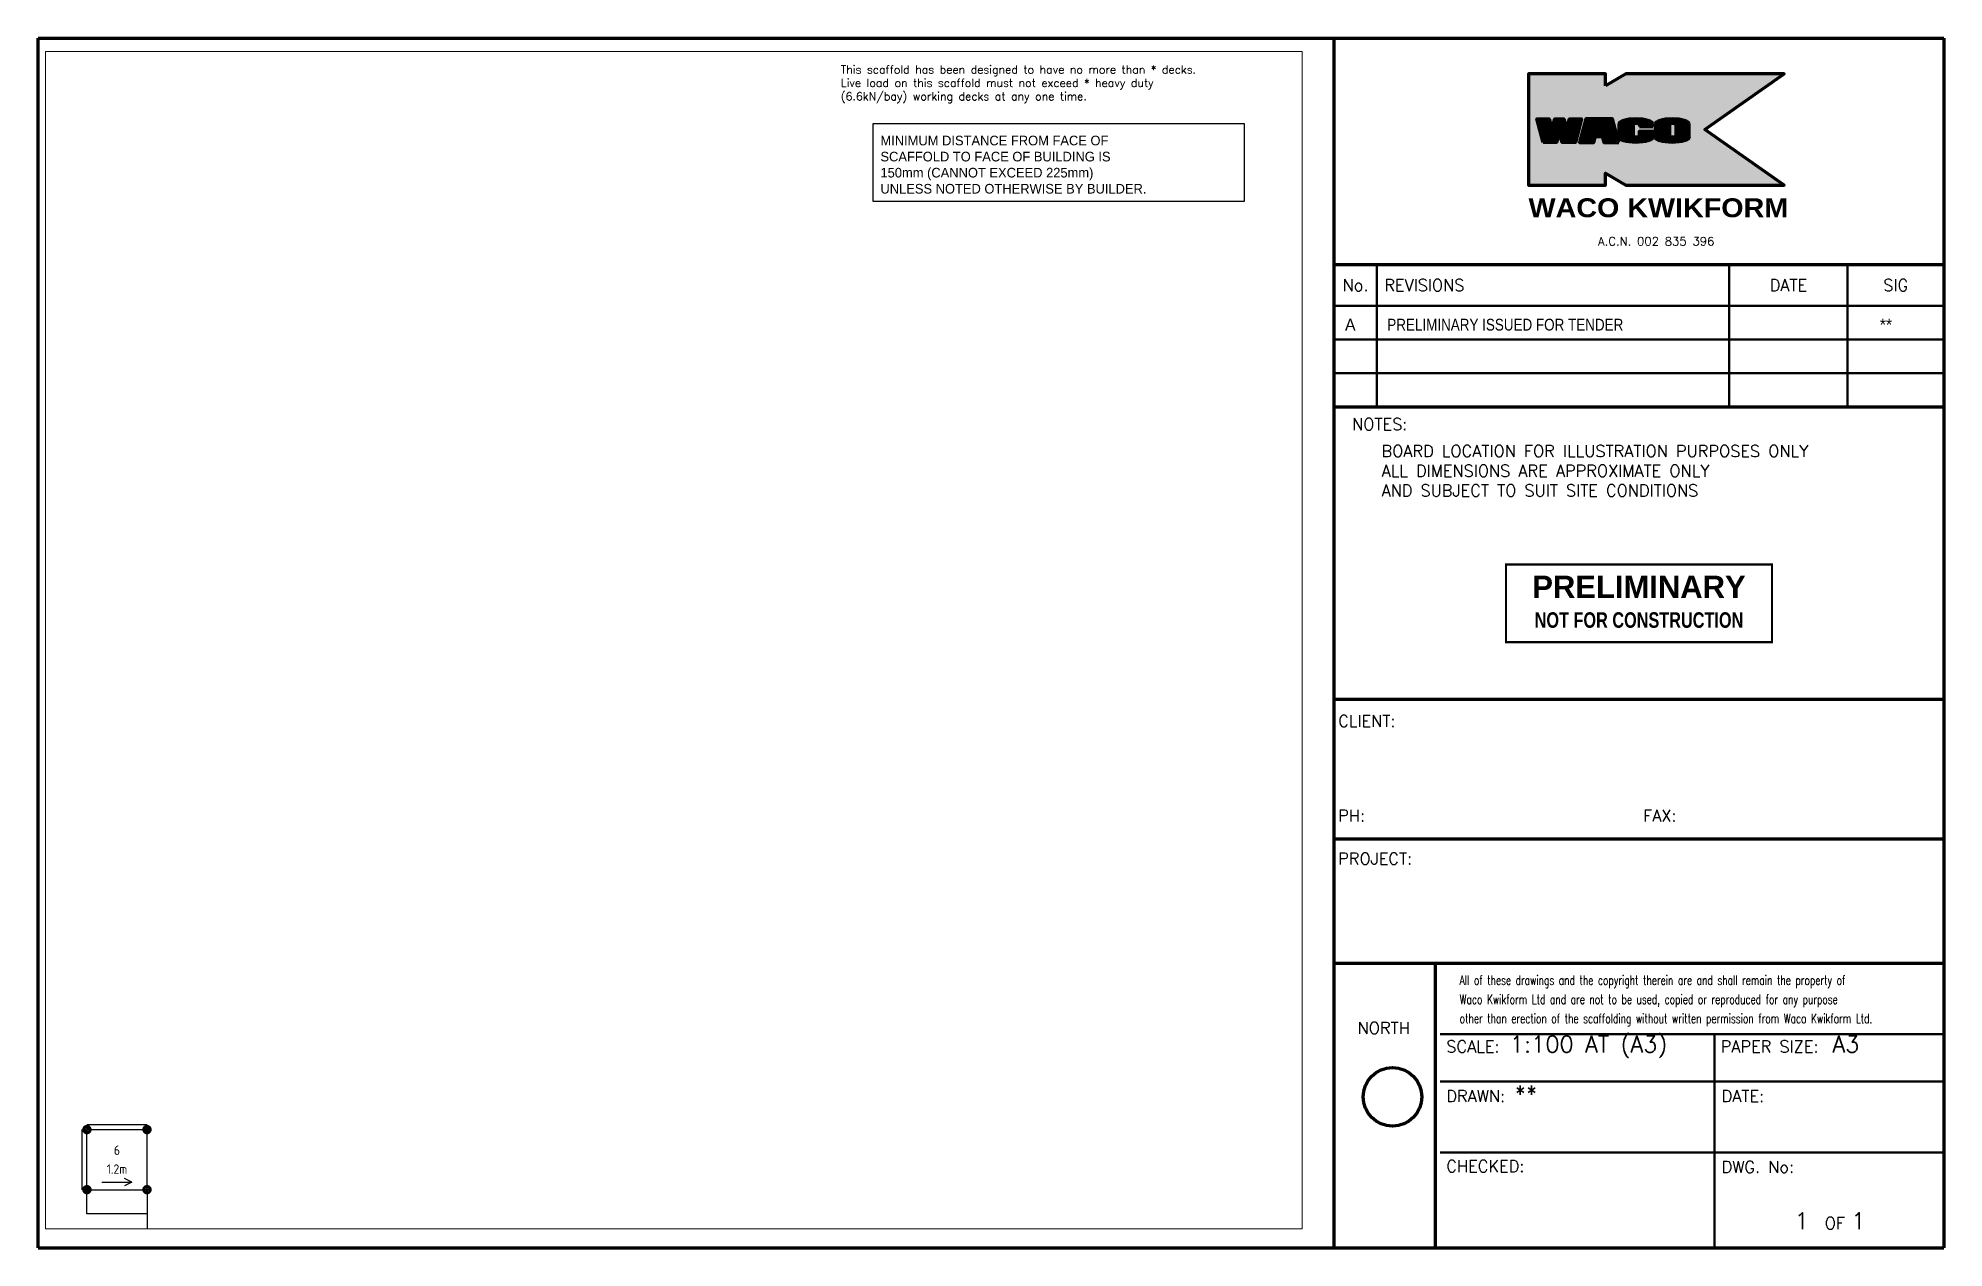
# Paper-space layout 'WACO Kwikform A3 Drawing Sheet No Ledgen' of a CAD drawing. Header units: millimetres. Extents: x 0 to 403, y 0 to 256.
# The model-space entities are those that its viewports show. They can reach past a viewport. Long polylines and large blocks are cut down to what shows.
import ezdxf
from ezdxf.enums import TextEntityAlignment as Align

# ---------------------------------------------------------------- set-up
doc = ezdxf.new("R2010")
doc.units = ezdxf.units.MM
doc.linetypes.add('KwikScaf_DASHED', pattern=[3.75, 2.5, -1.25])
doc.linetypes.add('KwikScaf_Line', pattern=[1, 1, 0])
doc.layers.get('0').update_dxf_attribs({"linetype": 'CONTINUOUS'})
for name, color, linetype in [('DISTANCE', 3, 'CONTINUOUS'), ('KwikScaf Schematic', 7, 'CONTINUOUS'), ('PRELIMINARY', 7, 'CONTINUOUS'), ('RED', 8, 'CONTINUOUS')]:
    doc.layers.add(name, color=color, linetype=linetype)
for name, color, linetype, lineweight in [('Sheet 018', 10, 'CONTINUOUS', 18), ('Sheet 025', 7, 'CONTINUOUS', 25), ('Sheet 035', 5, 'CONTINUOUS', 35), ('Sheet 050', 130, 'CONTINUOUS', 50), ('Sheet 070', 180, 'CONTINUOUS', 70)]:
    doc.layers.add(name, color=color, linetype=linetype, lineweight=lineweight)
doc.layers.add('Viewport', color=7, linetype='CONTINUOUS', plot=False)
doc.styles.add('ARCH', font='archd.shx', dxfattribs={"height": 250})
doc.styles.add('KwikScaf ISO', font='isocp.shx')
doc.styles.add('ROMANS', font='romans')
doc.styles.add('STAMP', font='arialbd.ttf')
doc.styles.add('WACO', font='ariblk.ttf')
pattern_1 = [(0, (0, 0), (0, 0.174625), [0.127, -0.047625]), (90, (0, 0), (-0.174625, 1e-17), [0.127, -0.047625])]

# ---------------------------------------------------------------- blocks, each defined once
blk = doc.blocks.new('REVDES')
at = {"style": 'ARCH'}
for tag, p in [('01', (2.31, 1.87)), ('03', (87.68, 1.87)), ('04', (115.37, 1.87))]:
    blk.add_attdef(tag, p, '', height=2.5, dxfattribs=at)
at = {"style": 'ARCH', "width": 0.85}
blk.add_attdef('02', (11.25, 1.87), '', height=2.5, dxfattribs=at)
blk = doc.blocks.new('PREL')
at = {"layer": 'RED', "const_width": 100}
blk.add_lwpolyline([(6000, 1750), (-6000, 1750), (-6000, -1750), (6000, -1750)], close=True, dxfattribs=at)
at = {"layer": 'RED', "style": 'STAMP'}
blk.add_text('PRELIMINARY', height=1000, dxfattribs=at).set_placement((0, 750), align=Align.MIDDLE)
at = {"layer": 'RED', "style": 'STAMP', "width": 0.75}
blk.add_text('NOT FOR CONSTRUCTION', height=700, dxfattribs=at).set_placement((0, -750), align=Align.MIDDLE)
blk = doc.blocks.new('REVISED TITLE')
at = {"layer": 'Sheet 025', "style": 'ROMANS'}
for s, p in [('CLIENT:', (-128.05, 110.15)), ('PH:', (-128.05, 90.15)), ('FAX:', (-63.6, 90.15)), ('PROJECT:', (-128.05, 81.06)), ('SCALE:', (-105.19, 41.33)), ('PAPER SIZE:', (-47.19, 41.33)), ('DRAWN:', (-105.19, 30.85)), ('DATE:', (-46.99, 30.85)), ('CHECKED:', (-105.19, 16.04)), ('DWG. No:', (-46.99, 15.86)), ('OF', (-25.18, 3.98))]:
    blk.add_text(s, height=2.5, dxfattribs=at).set_placement(p)
at = {"layer": 'Sheet 035', "style": 'ROMANS'}
for tag, p in [('CLIENT_CONTACT', (-110.61, 110.15)), ('COMPANY', (-110.61, 105.15)), ('ADDRESS_STREET', (-110.61, 100.15)), ('CITY', (-110.61, 95.15)), ('PHONE_NO.', (-110.61, 90.15)), ('FAX_NO.', (-46.16, 90.15)), ('PROJECT_TITLE:', (-110.61, 81.06)), ('PROJECT_DESCRIPTION', (-110.61, 76.06)), ('PROJECT_DESCRIPTION_2', (-110.61, 71.06)), ('PROJECT_DESCRIPTION_3', (-110.61, 66.06)), ('PROJECT_DESCRIPTION_4', (-110.61, 61.06)), ('SCALE', (-91.76, 41.33)), ('PAPER_SIZE', (-23.56, 41.33)), ('DRAFTSMAN', (-90.76, 30.85)), ('DATE', (-35.55, 30.85)), ('DWG_NO', (-46.15, 9.93))]:
    blk.add_attdef(tag, p, '', height=3.5, dxfattribs=at)
for tag, p in [('PAGE_NO.', (-30.05, 3.98)), ('OF_PAGES.', (-18.05, 3.98))]:
    blk.add_attdef(tag, text='', height=3.5, dxfattribs=at).set_placement(p, align=Align.CENTER)
blk = doc.blocks.new('WACO LOGO')
h = blk.add_hatch()
h.set_pattern_fill('ANGLE', color=140, scale=0.025, style=0)
h.set_pattern_definition(pattern_1)
h.paths.add_polyline_path([(493.69, 275.27), (494.27, 273.1), (497.09, 273.1), (498.42, 278.06), (495.82, 278.06), (495.23, 275.87), (494.64, 278.06), (492.73, 278.06), (492.14, 275.87), (491.55, 278.06), (488.96, 278.06), (490.29, 273.1), (493.11, 273.1)])
h = blk.add_hatch()
h.set_pattern_fill('ANGLE', color=140, scale=0.025, style=0)
h.set_pattern_definition(pattern_1)
h.paths.add_polyline_path([(504.96, 278.06), (499.32, 278.06), (497.99, 273.1), (501.01, 273.1), (501.33, 274.31), (502.79, 274.31), (503.11, 273.1), (506.29, 273.1)])
h.paths.add_polyline_path([(502.14, 276.71), (502.6, 274.99), (501.68, 274.99)], flags=16)
h = blk.add_hatch()
h.set_pattern_fill('ANGLE', color=140, scale=0.025, style=0)
h.set_pattern_definition(pattern_1)
edge = h.paths.add_edge_path()
edge.add_ellipse((509.97, 276.84), major_axis=(-0.658, 0), ratio=0.455652, start_angle=180, end_angle=360, ccw=False)
edge.add_line((510.63, 276.84), (510.63, 276.42))
edge.add_line((510.63, 276.42), (513.49, 276.42))
edge.add_line((513.49, 276.42), (513.49, 276.96))
edge.add_ellipse((509.88, 276.96), major_axis=(-3.61, 0), ratio=0.304653, start_angle=180, end_angle=360)
edge.add_line((506.27, 276.96), (506.27, 274.2))
edge.add_ellipse((509.88, 274.2), major_axis=(-3.61, 0), ratio=0.304653, start_angle=0, end_angle=180)
edge.add_line((513.49, 274.2), (513.49, 275.5))
edge.add_line((513.49, 275.5), (510.63, 275.5))
edge.add_line((510.63, 275.5), (510.63, 274.44))
edge.add_ellipse((509.97, 274.48), major_axis=(-0.658, 0), ratio=0.455652, start_angle=0, end_angle=180, ccw=False)
edge.add_line((509.31, 274.48), (509.31, 276.88))
h = blk.add_hatch()
h.set_pattern_fill('ANGLE', color=140, scale=0.025, style=0)
h.set_pattern_definition(pattern_1)
edge = h.paths.add_edge_path()
edge.add_ellipse((517.56, 276.96), major_axis=(-3.61, 0), ratio=0.304653, start_angle=180, end_angle=360)
edge.add_line((513.95, 276.96), (513.95, 274.2))
edge.add_ellipse((517.56, 274.2), major_axis=(-3.61, 0), ratio=0.304653, start_angle=0, end_angle=180)
edge.add_line((521.17, 274.2), (521.17, 276.96))
edge = h.paths.add_edge_path(flags=16)
edge.add_ellipse((517.65, 276.84), major_axis=(-0.658, 0), ratio=0.455652, start_angle=180, end_angle=360, ccw=False)
edge.add_line((518.31, 276.84), (518.31, 274.44))
edge.add_ellipse((517.65, 274.48), major_axis=(-0.658, 0), ratio=0.455652, start_angle=0, end_angle=180, ccw=False)
edge.add_line((517, 274.48), (517, 276.88))
at = {"layer": 'Sheet 070'}
h = blk.add_hatch(color=51, dxfattribs=at)
h.paths.add_polyline_path([(501.68, 274.99), (502.6, 274.99), (502.14, 276.71)], flags=0)
h.paths.add_polyline_path([(506.29, 273.1), (504.96, 278.06), (499.32, 278.06), (497.99, 273.1), (501.01, 273.1), (501.33, 274.31), (502.79, 274.31), (503.11, 273.1)], flags=16)
h.paths.add_polyline_path([(490.29, 273.1), (488.96, 278.06), (491.55, 278.06), (492.14, 275.87), (492.73, 278.06), (494.64, 278.06), (495.23, 275.87), (495.82, 278.06), (498.42, 278.06), (497.09, 273.1), (494.27, 273.1), (493.69, 275.27), (493.11, 273.1)], flags=16)
h.paths.add_polyline_path([(503.44, 285.06), (503.44, 287.56), (487.19, 287.56), (487.19, 264.06), (503.44, 264.06), (503.44, 266.56), (507.77, 264.06), (541.27, 264.06), (524.49, 275.81), (541.27, 287.56), (507.77, 287.56)])
edge = h.paths.add_edge_path(flags=16)
edge.add_line((510.63, 274.48), (510.63, 275.5))
edge.add_line((510.63, 275.5), (513.49, 275.5))
edge.add_line((513.49, 275.5), (513.49, 274.2))
edge.add_ellipse((509.88, 274.2), major_axis=(-3.61, 0), ratio=0.304653, start_angle=0, end_angle=180, ccw=False)
edge.add_line((506.27, 274.2), (506.27, 276.96))
edge.add_ellipse((509.88, 276.96), major_axis=(-3.61, 0), ratio=0.304653, start_angle=180, end_angle=360, ccw=False)
edge.add_line((513.49, 276.96), (513.49, 276.42))
edge.add_line((513.49, 276.42), (510.63, 276.42))
edge.add_line((510.63, 276.42), (510.63, 276.84))
edge.add_ellipse((509.97, 276.84), major_axis=(-0.658, 0), ratio=0.455652, start_angle=180, end_angle=360)
edge.add_line((509.31, 276.84), (509.31, 274.48))
edge.add_ellipse((509.97, 274.48), major_axis=(-0.658, 0), ratio=0.455652, start_angle=0, end_angle=180)
edge = h.paths.add_edge_path(flags=16)
edge.add_ellipse((517.56, 274.2), major_axis=(-3.61, 0), ratio=0.304653, start_angle=0, end_angle=180, ccw=False)
edge.add_line((513.95, 274.2), (513.95, 276.96))
edge.add_ellipse((517.56, 276.96), major_axis=(-3.61, 0), ratio=0.304653, start_angle=180, end_angle=360, ccw=False)
edge.add_line((521.17, 276.96), (521.17, 274.2))
edge = h.paths.add_edge_path(flags=0)
edge.add_line((517, 276.84), (517, 274.48))
edge.add_ellipse((517.65, 274.48), major_axis=(-0.658, 0), ratio=0.455652, start_angle=0, end_angle=180)
edge.add_line((518.31, 274.48), (518.31, 276.84))
edge.add_ellipse((517.65, 276.84), major_axis=(-0.658, 0), ratio=0.455652, start_angle=180, end_angle=360)
for p, q in [((506.27, 276.96), (506.27, 274.2)), ((509.31, 276.84), (509.31, 274.48)), ((510.63, 276.84), (510.63, 276.42)), ((510.63, 276.42), (513.49, 276.42)), ((513.49, 276.42), (513.49, 276.96)), ((513.95, 276.96), (513.95, 274.2)), ((517, 276.84), (517, 274.48)), ((518.31, 276.84), (518.31, 274.48)), ((521.17, 274.2), (521.17, 276.96))]:
    blk.add_line(p, q, dxfattribs=at)
at = {"layer": 'Sheet 070', "color": 7}
blk.add_lwpolyline([(503.44, 285.06), (503.44, 287.56), (487.19, 287.56), (487.19, 264.06), (503.44, 264.06), (503.44, 266.56), (507.77, 264.06), (541.27, 264.06), (524.49, 275.81), (541.27, 287.56), (507.77, 287.56)], close=True, dxfattribs=at)
at = {"layer": 'Sheet 070'}
for points in [[(490.29, 273.1), (488.96, 278.06), (491.55, 278.06), (492.14, 275.87), (492.73, 278.06), (494.64, 278.06), (495.23, 275.87), (495.82, 278.06), (498.42, 278.06), (497.09, 273.1), (494.27, 273.1), (493.69, 275.27), (493.11, 273.1), (490.29, 273.1)], [(506.29, 273.1), (504.96, 278.06), (499.32, 278.06), (497.99, 273.1), (501.01, 273.1), (501.33, 274.31), (502.79, 274.31), (503.11, 273.1)], [(501.68, 274.99), (502.6, 274.99), (502.14, 276.71)]]:
    blk.add_lwpolyline(points, close=True, dxfattribs=at)
blk.add_lwpolyline([(510.63, 274.48), (510.63, 275.5), (513.49, 275.5), (513.49, 274.2)], dxfattribs=at)
for centre, major_axis, ratio in [((509.88, 276.96), (-3.61, 0), 0.304653), ((517.56, 276.96), (-3.61, 0), 0.304653), ((509.97, 276.84), (-0.658, 0), 0.455652), ((517.65, 276.84), (-0.658, 0), 0.455652)]:
    blk.add_ellipse(centre, major_axis=major_axis, ratio=ratio, start_param=3.141593, end_param=6.283185, dxfattribs=at)
at = {"layer": 'Sheet 070', "extrusion": (0, 0, -1)}
for centre, major_axis, ratio in [((509.88, 274.2), (-3.61, 0), 0.304653), ((509.97, 274.48), (-0.658, 0), 0.455652), ((517.56, 274.2), (-3.61, 0), 0.304653), ((517.65, 274.48), (-0.658, 0), 0.455652)]:
    blk.add_ellipse(centre, major_axis=major_axis, ratio=ratio, start_param=3.141593, end_param=6.283185, dxfattribs=at)

msp = doc.modelspace()

# ---------------------------------------------------------------- linework, layer by layer
at = {"layer": 'KwikScaf Schematic', "color": 2, "linetype": 'KwikScaf_DASHED'}
for p, q in [((-100, 0), (-100, 1270)), ((1270, 1370), (0, 1370))]:
    msp.add_line(p, q, dxfattribs=at)
at = {"layer": 'KwikScaf Schematic', "color": 2, "linetype": 'KwikScaf_Line'}
for p, q in [((0, 1270), (1270, 1270)), ((0, 0), (0, 1270)), ((1270, 0), (1270, 1270)), ((0, 0), (1270, 0)), ((0, -508), (0, 0)), ((318, 159), (952, 159)), ((952, 159), (794, 238)), ((952, 159), (794, 79)), ((1270, 0), (1270, -508)), ((1270, -508), (0, -508)), ((1270, -508), (1270, -1208))]:
    msp.add_line(p, q, dxfattribs=at)
at = {"layer": 'KwikScaf Schematic', "color": 2, "linetype": 'KwikScaf_Line', "const_width": 100}
for points in [[(0, 1320, -0.198912), (35, 1305, -0.198912), (50, 1270, -0.198912), (35, 1235, -0.198912), (0, 1220, -0.198912), (-35, 1235, -0.198912), (-50, 1270, -0.198912), (-35, 1305, -0.198912)], [(1270, 1320, -0.198912), (1305, 1305, -0.198912), (1320, 1270, -0.198912), (1305, 1235, -0.198912), (1270, 1220, -0.198912), (1235, 1235, -0.198912), (1220, 1270, -0.198912), (1235, 1305, -0.198912)], [(0, 50, -0.198912), (35, 35, -0.198912), (50, 0, -0.198912), (35, -35, -0.198912), (0, -50, -0.198912), (-35, -35, -0.198912), (-50, 0, -0.198912), (-35, 35, -0.198912)], [(1270, 50, -0.198912), (1305, 35, -0.198912), (1320, 0, -0.198912), (1305, -35, -0.198912), (1270, -50, -0.198912), (1235, -35, -0.198912), (1220, 0, -0.198912), (1235, 35, -0.198912)]]:
    msp.add_lwpolyline(points, format="xyb", close=True, dxfattribs=at)

# ---------------------------------------------------------------- texts
at = {"layer": 'KwikScaf Schematic', "style": 'KwikScaf ISO'}
for s, p in [('6', (635, 835)), ('1.2m', (635, 435))]:
    msp.add_text(s, height=200, dxfattribs=at).set_placement(p, align=Align.MIDDLE_CENTER)

psp = doc.layouts.new('WACO Kwikform A3 Drawing Sheet No Ledgen')

# ---------------------------------------------------------------- linework, layer by layer
at = {"layer": 'DISTANCE'}
psp.add_lwpolyline([(176.54, 237.78), (254.99, 237.78), (254.99, 221.28), (176.54, 221.28)], close=True, dxfattribs=at)
at = {"layer": 'Sheet 050', "color": 7}
for p, q in [((283.05, 177.81), (283.05, 207.91)), ((357.56, 177.81), (357.56, 207.91)), ((382.56, 177.81), (382.56, 207.91)), ((274, 199.23), (402.92, 199.23)), ((274, 192.09), (402.92, 192.09)), ((274, 184.95), (402.92, 184.95)), ((296.42, 45.18), (402.92, 45.18)), ((354.42, 0.18), (354.42, 45.18)), ((296.42, 35.18), (402.92, 35.18)), ((296.42, 20.18), (402.92, 20.18))]:
    psp.add_line(p, q, dxfattribs=at)
at = {"layer": 'Sheet 070'}
psp.add_line((0, 0), (0, 255.81), dxfattribs=at)
at = {"layer": 'Sheet 070', "color": 7}
for p, q in [((0, 255.81), (402.92, 255.81)), ((274, 0), (274, 255.81)), ((402.92, 255.81), (402.92, 0)), ((274, 207.91), (402.92, 207.91)), ((274, 177.81), (402.92, 177.81)), ((274.02, 116.04), (402.92, 116.04)), ((274.02, 86.53), (402.92, 86.53)), ((274, 60.18), (402.92, 60.18)), ((295.46, 0), (295.46, 60)), ((0, 0), (402.92, 0))]:
    psp.add_line(p, q, dxfattribs=at)
psp.add_circle((286.34, 31.92), 6.19, dxfattribs=at)

# ---------------------------------------------------------------- block references
psp.add_blockref('WACO LOGO', (-172.08, -39.33))
at = {"color": 7}
ref = psp.add_blockref('REVDES', (274, 192.09), dxfattribs=at)
ref.add_attrib('01', 'A', (276.31, 193.97), dxfattribs={"height": 2.5, "style": 'ARCH'})
ref.add_attrib('02', 'PRELIMINARY ISSUED FOR TENDER', (285.25, 193.97), dxfattribs={"height": 2.5, "style": 'ARCH', "width": 0.85})
ref.add_attrib('04', '**', (389.38, 193.97), dxfattribs={"height": 2.5, "style": 'ARCH'})
at = {"layer": 'PRELIMINARY', "color": 7, "xscale": 0.0046875, "yscale": 0.0046875, "zscale": 0.0046875}
psp.add_blockref('PREL', (338.46, 136.28), dxfattribs=at)
at = {"layer": 'Sheet 025'}
psp.add_blockref('REVISED TITLE', (402.92, 0), dxfattribs=at).add_auto_attribs({'SCALE': '1:100 AT (A3)', 'PAPER_SIZE': 'A3', 'DRAFTSMAN': '**', 'PAGE_NO.': '1', 'OF_PAGES.': '1'})

# ---------------------------------------------------------------- texts
at = {"layer": 'DISTANCE', "style": 'ARCH'}
for s, p in [('MINIMUM DISTANCE FROM FACE OF', (178.09, 233.14)), ('SCAFFOLD TO FACE OF BUILDING IS', (178.09, 229.74)), ('150mm (CANNOT EXCEED 225mm)', (178.09, 226.34)), ('UNLESS NOTED OTHERWISE BY BUILDER.', (178.09, 222.94))]:
    psp.add_text(s, height=2.04, dxfattribs=at).set_placement(p)
at = {"layer": 'Sheet 018', "color": 7, "style": 'WACO', "width": 0.982356}
psp.add_text('WACO KWIKFORM', height=4, dxfattribs=at).set_placement((315.11, 217.94), (370, 217.94), align=Align.FIT)
at = {"layer": 'Sheet 018', "color": 7, "style": 'ROMANS'}
psp.add_text('A.C.N. 002 835 396', height=1.8, dxfattribs=at).set_placement((342.11, 211.95), align=Align.CENTER)
at = {"layer": 'Sheet 018', "color": 7, "style": 'ROMANS', "width": 0.7}
for s, p in [('All of these drawings and the copyright therein are and shall remain the property of ', (300.56, 55.61)), ('Waco Kwikform Ltd and are not to be used, copied or reproduced for any purpose ', (300.56, 51.57)), ('other than erection of the scaffolding without written permission from Waco Kwikform Ltd.', (300.56, 47.52))]:
    psp.add_text(s, height=2, dxfattribs=at).set_placement(p)
at = {"layer": 'Sheet 018', "color": 7, "insert": (169.7, 250.02), "char_height": 1.6999, "width": 95.7239, "attachment_point": 1, "style": 'ROMANS'}
psp.add_mtext('This scaffold has been designed to have no more than * decks.\\PLive load on this scaffold must not exceed * heavy duty \\P(6.6kN/bay) working decks at any one time.', dxfattribs=at)
at = {"layer": 'Sheet 025', "color": 7, "style": 'ROMANS'}
for s, p in [('No.', (278.53, 203.57)), ('DATE', (370.06, 203.57)), ('SIG', (392.74, 203.57))]:
    psp.add_text(s, height=2.5, dxfattribs=at).set_placement(p, align=Align.MIDDLE_CENTER)
psp.add_text('REVISIONS', height=2.5, dxfattribs=at).set_placement((284.62, 203.57), align=Align.MIDDLE_LEFT)
psp.add_text('NOTES:', height=2.5, dxfattribs=at).set_placement((277.81, 172.94))
at = {"layer": 'Sheet 025', "style": 'ROMANS'}
psp.add_text('NORTH', height=2.5, dxfattribs=at).set_placement((278.97, 45.25))
at = {"layer": 'Sheet 025', "color": 7, "insert": (284.03, 169.74), "char_height": 2.5, "width": 104.1343, "attachment_point": 1, "style": 'ROMANS'}
psp.add_mtext('BOARD LOCATION FOR ILLUSTRATION PURPOSES ONLY\\PALL DIMENSIONS ARE APPROXIMATE ONLY\\PAND SUBJECT TO SUIT SITE CONDITIONS', dxfattribs=at)

# ---------------------------------------------------------------- viewports
at = {"layer": 'Viewport', "color": 7}
psp.add_viewport(center=(134.39, 128.5), size=(265.66, 248.9666), view_center_point=(12406.85, 11618.93), view_height=24896.6579, dxfattribs=at)

doc.saveas('drawing.dxf')
